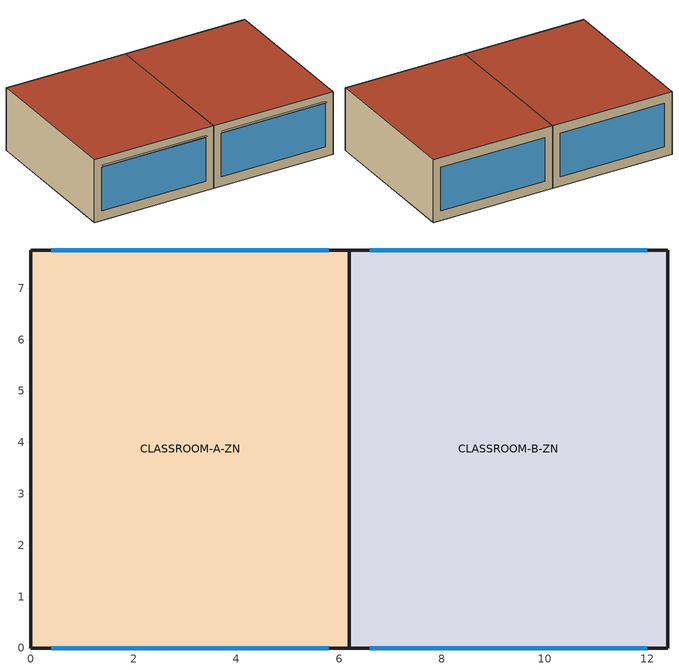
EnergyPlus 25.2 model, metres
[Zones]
CLASSROOM-A-ZN
 floor ground (FLOOR-CONSTRUCTION): 0,0 6.2,0 6.2,7.75 0,7.75 z0
 wall outside (WALL-CONSTRUCTION): 6.2,0 0,0 0,7.75 6.2,7.75 6.2,0 z0:3.2
 window (WINDOW-CONSTRUCTION): 5.8,0 0.4,0 / 0.4,7.75 5.8,7.75 z0.49:2.71
 roof outside (ROOF-CONSTRUCTION): 0,7.75 6.2,7.75 6.2,0 0,0 z3.2
CLASSROOM-B-ZN
 floor ground (FLOOR-CONSTRUCTION): 6.2,0 12.39,0 12.39,7.75 6.2,7.75 z0
 wall outside (WALL-CONSTRUCTION): 12.39,0 6.2,0 6.2,7.75 12.39,7.75 12.39,0 z0:3.2
 window (WINDOW-CONSTRUCTION): 11.99,0 6.6,0 / 6.6,7.75 11.99,7.75 z0.49:2.71
 roof outside (ROOF-CONSTRUCTION): 6.2,7.75 12.39,7.75 12.39,0 6.2,0 z3.2
shading: 0.4,-0.13 5.8,-0.13 5.8,0 0.4,0 z2.83; 6.6,-0.13 11.99,-0.13 11.99,0 6.6,0 z2.83
[Building]
quant-cli-openstudio-task-04-ubuntu: North Axis {deg}=0; Terrain=Suburbs; Loads Convergence Tolerance Value {W}=0.04; Temperature Convergence Tolerance Value {deltaC}=0.4; Solar Distribution=FullExterior; Maximum Number of Warmup Days=25; Minimum Number of Warmup Days=6
[Site:Location]
Synthetic Test USA: Latitude {deg}=39; Longitude {deg}=-104; Time Zone {hr}=-7; Elevation {m}=1600
[SizingPeriod:DesignDay]
ENGIWORLD SUMMER COOLING DESIGN DAY: Month=7; Day of Month=21; Day Type=SummerDesignDay; Maximum Dry-Bulb Temperature {C}=35; Daily Dry-Bulb Temperature Range {deltaC}=12; Dry-Bulb Temperature Range Modifier Type=DefaultMultipliers; Humidity Condition Type=Wetbulb; Wetbulb or DewPoint at Maximum Dry-Bulb {C}=19; Barometric Pressure {Pa}=84000; Wind Speed {m/s}=3; Wind Direction {deg}=180; Rain Indicator=No; Snow Indicator=No; Daylight Saving Time Indicator=No; Solar Model Indicator=ASHRAEClearSky; ASHRAE Clear Sky Optical Depth for Beam Irradiance (taub)=1
[Material] Roughness=Rough; Thermal Absorptance=0.9; Solar Absorptance=0.7; Visible Absorptance=0.7
Name | Thickness {m} | Conductivity {W/m-K} | Density {kg/m3} | Specific Heat {J/kg-K}
WALL-MAT | 0.108 | 0.045 | 1100 | 920
ROOF-MAT | 0.1444 | 0.038 | 900 | 900
FLOOR-MAT | 0.18 | 1.2 | 1500 | 900
[WindowMaterial:SimpleGlazingSystem]
LOW-E-GLASS: U-Factor {W/m2-K}=2.9; Solar Heat Gain Coefficient=0.56; Visible Transmittance=0.62
[Construction]
WALL-CONSTRUCTION: WALL-MAT
ROOF-CONSTRUCTION: ROOF-MAT
FLOOR-CONSTRUCTION: FLOOR-MAT
WINDOW-CONSTRUCTION: LOW-E-GLASS
[HVACTemplate:Thermostat]
ENGIWORLD-THERMOSTAT: Heating Setpoint Schedule=HEATING-SP; Cooling Setpoint Schedule=COOLING-SP
[Zone] Type=1; Multiplier=1; Ceiling Height {m}=3.2; Volume {m3}=autocalculate; Floor Area {m2}=autocalculate
CLASSROOM-A-ZN; CLASSROOM-B-ZN
[HVACTemplate:Zone:IdealLoadsAirSystem] Template Thermostat=ENGIWORLD-THERMOSTAT; System Availability Schedule=HVAC-AVAILABILITY
CLASSROOM-A-ZN; CLASSROOM-B-ZN
[People] Number of People Schedule=OCCUPANCY-SCHEDULE; Number of People Calculation Method=People/Area; People per Floor Area {person/m2}=0.105; Fraction Radiant=0.3; Sensible Heat Fraction=autocalculate; Activity Level Schedule=ACTIVITY-SCHEDULE
Name | Zone or ZoneList or Space or SpaceList
CLASSROOM-A-PEOPLE | CLASSROOM-A
CLASSROOM-B-PEOPLE | CLASSROOM-B
[Lights] Schedule=OCCUPANCY-SCHEDULE; Design Level Calculation Method=Watts/Area; Watts per Floor Area {W/m2}=9.5; Return Air Fraction=0; Fraction Radiant=0.42; Fraction Visible=0.18; Fraction Replaceable=1
Name | Zone or ZoneList or Space or SpaceList
CLASSROOM-A-LIGHTS | CLASSROOM-A
CLASSROOM-B-LIGHTS | CLASSROOM-B
[ElectricEquipment] Schedule=OCCUPANCY-SCHEDULE; Design Level Calculation Method=Watts/Area; Watts per Floor Area {W/m2}=7; Fraction Latent=0; Fraction Radiant=0.3; Fraction Lost=0.2
Name | Zone or ZoneList or Space or SpaceList
CLASSROOM-A-EQUIPMENT | CLASSROOM-A
CLASSROOM-B-EQUIPMENT | CLASSROOM-B
[ZoneInfiltration:DesignFlowRate] Schedule=ALWAYS-ON; Design Flow Rate Calculation Method=AirChanges/Hour; Air Changes per Hour {1/hr}=0.56; Constant Term Coefficient=1; Temperature Term Coefficient=0; Velocity Term Coefficient=0; Velocity Squared Term Coefficient=0
Name | Zone or ZoneList or Space or SpaceList
CLASSROOM-A-INFILTRATION | CLASSROOM-A
CLASSROOM-B-INFILTRATION | CLASSROOM-B
[Space]
Name | Zone
CLASSROOM-A | CLASSROOM-A-ZN
CLASSROOM-B | CLASSROOM-B-ZN
[Daylighting:Controls] Daylighting Method=SplitFlux; Availability Schedule=OCCUPANCY-SCHEDULE; Lighting Control Type=Continuous; Minimum Input Power Fraction for Continuous or ContinuousOff Dimming Control=0.3; Minimum Light Output Fraction for Continuous or ContinuousOff Dimming Control=0.2; Number of Stepped Control Steps=1; Probability Lighting will be Reset When Needed in Manual Stepped Control=1; Glare Calculation Azimuth Angle of View Direction Clockwise from Zone y-Axis {deg}=180; Maximum Allowable Discomfort Glare Index=22; Fraction of Lights Controlled by Reference Point 1=0.1; Illuminance Setpoint at Reference Point 1 {lux}=500
Name | Zone or Space | Glare Calculation Daylighting Reference Point | Daylighting Reference Point Name 1
CLASSROOM-A-DAYLIGHT-CONTROLS | CLASSROOM-A | CLASSROOM-A-DAYLIGHT-REF | CLASSROOM-A-DAYLIGHT-REF
CLASSROOM-B-DAYLIGHT-CONTROLS | CLASSROOM-B | CLASSROOM-B-DAYLIGHT-REF | CLASSROOM-B-DAYLIGHT-REF
[Schedule:Compact]
ALWAYS-ON: Through: 12/31, For: AllDays, Until: 24:00, 1
OCCUPANCY-SCHEDULE: Through: 12/31, For: AllDays, Until: 06:58, 0, Until: 17:02, 1, Until: 24:00, 0
HVAC-AVAILABILITY: Through: 12/31, For: AllDays, Until: 03:22, 0, Until: 20:38, 1, Until: 24:00, 0
HEATING-SP: Through: 12/31, For: AllDays, Until: 06:58, 16, Until: 17:02, 20, Until: 24:00, 16
COOLING-SP: Through: 12/31, For: AllDays, Until: 06:58, 30, Until: 06:58, 22.5, Until: 17:02, 24, Until: 24:00, 30
ACTIVITY-SCHEDULE: Through: 12/31, For: AllDays, Until: 24:00, 120
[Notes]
ENGIWORLD_OPTIMIZATION_METADATA_BEGIN
"case_id": "quant-cli-openstudio-task-04-ubuntu",
"design_variables": {
"cooling_setpoint_c": 24.0,
"daylight_control_fraction": 0.1,
"economizer_fraction": 0.2,
"equipment_w_per_m2": 7.0,
"exterior_wall_area_m2": 150.0,
"floor_area_m2": 96.0,
"heating_setpoint_c": 20.0,
"hvac_availability_fraction": 0.72,
"infiltration_ach": 0.56,
"lighting_w_per_m2": 9.5,
"occupied_hours_fraction": 0.42,
"orientation_deg": 0.0,
"people_density_m2": 0.105,
"precool_hours": 0.0,
"roof_r_value_m2k_w": 3.8,
"shade_ratio": 0.06,
"space_count": 2,
"thermal_mass_level": 0.25,
"thermal_zone_count": 2,
"ventilation_lps_per_person": 8.0,
"wall_r_value_m2k_w": 2.4,
"window_area_m2": 48.0,
"window_shgc": 0.56,
"window_u_value_w_m2k": 2.9,
"model_quantities": {
"exterior_wall_area_m2": 150.0,
"floor_area_m2": 96.0,
"space_count": 2,
"thermal_zone_count": 2,
"window_area_m2": 48.0,
"role": "baseline_seed",
"space_names": [
"thermal_zone_names": [
ENGIWORLD_OPTIMIZATION_METADATA_END
